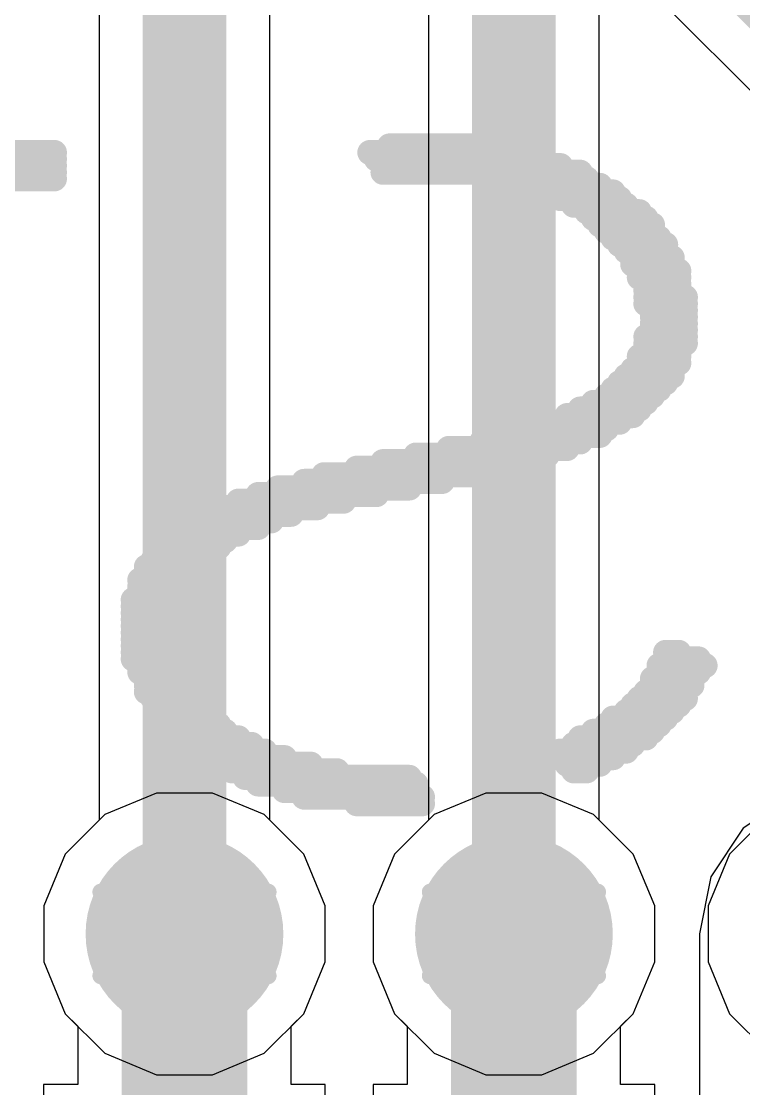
# Model space of a CAD drawing. Header units: inches. Extents: x -4 to 389, y 0 to 108.
# Drawn here: x 37.825 to 40.016, y 2.681 to 5.916 of the extents above; entities that cross this region are included whole.
import ezdxf

# ---------------------------------------------------------------- set-up
doc = ezdxf.new("R2010")
doc.units = ezdxf.units.IN
for name, color, linetype in [('Bottom Layer', 5, 'Continuous'), ('Bottom Overlay', 54, 'Continuous'), ('Drill Drawing', 1, 'Continuous'), ('Signal_1', 16, 'Continuous'), ('Signal_2', 76, 'Continuous'), ('Top Layer', 1, 'Continuous'), ('Via Holes', 16, 'Continuous')]:
    doc.layers.add(name, color=color, linetype=linetype)

msp = doc.modelspace()

# ---------------------------------------------------------------- hatches: boundary and pattern name
at = {"layer": 'Bottom Layer'}
h = msp.add_hatch(color=5, dxfattribs=at)
edge = h.paths.add_edge_path()
edge.add_arc((38.31972524, 3.1496), 0.2999994, 0, 360)
h = msp.add_hatch(color=5, dxfattribs=at)
edge = h.paths.add_edge_path()
edge.add_arc((39.31921524, 3.1496), 0.2999994, 0, 360)
at = {"layer": 'Signal_1'}
h = msp.add_hatch(color=16, dxfattribs=at)
edge = h.paths.add_edge_path()
edge.add_arc((38.31972524, 3.1496), 0.2999994, 0, 360)
h = msp.add_hatch(color=16, dxfattribs=at)
edge = h.paths.add_edge_path()
edge.add_arc((39.31921524, 3.1496), 0.2999994, 0, 360)
at = {"layer": 'Signal_2'}
h = msp.add_hatch(color=76, dxfattribs=at)
edge = h.paths.add_edge_path()
edge.add_arc((38.31972524, 3.1496), 0.2999994, 0, 360)
h = msp.add_hatch(color=76, dxfattribs=at)
edge = h.paths.add_edge_path()
edge.add_arc((39.31921524, 3.1496), 0.2999994, 0, 360)
at = {"layer": 'Top Layer'}
h = msp.add_hatch(color=1, dxfattribs=at)
edge = h.paths.add_edge_path()
edge.add_arc((38.31972524, 3.1496), 0.2999994, 0, 360)
h = msp.add_hatch(color=1, dxfattribs=at)
edge = h.paths.add_edge_path()
edge.add_arc((39.31921524, 3.1496), 0.2999994, 0, 360)
at = {"layer": 'Via Holes'}
h = msp.add_hatch(color=7, dxfattribs=at)
edge = h.paths.add_edge_path()
edge.add_arc((38.31972524, 3.1496), 0.1499997, 0, 360)
h = msp.add_hatch(color=7, dxfattribs=at)
edge = h.paths.add_edge_path()
edge.add_arc((39.31921524, 3.1496), 0.1499997, 0, 360)

# ---------------------------------------------------------------- linework, layer by layer
at = {"layer": 'Bottom Layer'}
for p, q in [((38.23479018, 3.5765994), (38.0778512, 3.51159064)), ((38.4046603, 3.5765994), (38.23479018, 3.5765994)), ((38.56159928, 3.51159064), (38.4046603, 3.5765994)), ((39.23428018, 3.5765994), (39.0773412, 3.51159064)), ((39.4041503, 3.5765994), (39.23428018, 3.5765994)), ((39.56108928, 3.51159064), (39.4041503, 3.5765994)), ((38.0778512, 3.51159064), (37.9577346, 3.391474039999999)), ((38.68171588, 3.391474039999999), (38.56159928, 3.51159064)), ((39.0773412, 3.51159064), (38.9572246, 3.391474039999999)), ((39.68120588, 3.391474039999999), (39.56108928, 3.51159064)), ((40.0933412, 3.51159064), (39.9732246, 3.391474039999999)), ((37.9577346, 3.391474039999999), (37.89272584, 3.23453506)), ((38.74672464, 3.23453506), (38.68171588, 3.391474039999999)), ((38.9572246, 3.391474039999999), (38.89221584, 3.23453506)), ((39.74621464, 3.23453506), (39.68120588, 3.391474039999999)), ((39.9732246, 3.391474039999999), (39.90821584, 3.23453506)), ((37.89272584, 3.23453506), (37.89272584, 3.06466494)), ((38.74672464, 3.06466494), (38.74672464, 3.23453506)), ((38.89221584, 3.23453506), (38.89221584, 3.06466494)), ((39.74621464, 3.06466494), (39.74621464, 3.23453506)), ((39.90821584, 3.23453506), (39.90821584, 3.06466494)), ((37.89272584, 3.06466494), (37.9577346, 2.90772596)), ((38.68171588, 2.90772596), (38.74672464, 3.06466494)), ((38.89221584, 3.06466494), (38.9572246, 2.90772596)), ((39.68120588, 2.90772596), (39.74621464, 3.06466494)), ((39.90821584, 3.06466494), (39.9732246, 2.90772596)), ((37.9577346, 2.90772596), (38.0778512, 2.78760936)), ((38.56159928, 2.78760936), (38.68171588, 2.90772596)), ((38.9572246, 2.90772596), (39.0773412, 2.78760936)), ((39.56108928, 2.78760936), (39.68120588, 2.90772596)), ((39.9732246, 2.90772596), (40.0933412, 2.78760936)), ((38.0778512, 2.78760936), (38.23479018, 2.7226006)), ((38.4046603, 2.7226006), (38.56159928, 2.78760936)), ((39.0773412, 2.78760936), (39.23428018, 2.7226006)), ((39.4041503, 2.7226006), (39.56108928, 2.78760936)), ((38.23479018, 2.7226006), (38.4046603, 2.7226006)), ((39.23428018, 2.7226006), (39.4041503, 2.7226006))]:
    msp.add_line(p, q, dxfattribs=at)
at = {"layer": 'Bottom Overlay', "const_width": 0.0762}
for points in [[(38.9419973, 5.53838872), (39.20121954, 5.53838872)], [(36.23013581999999, 5.51844972), (37.92504734, 5.51844972)], [(36.23013581999999, 5.49850818), (37.92504734, 5.49850818)], [(38.88217521999999, 5.51844972), (39.32085862, 5.51844972)], [(38.90211676, 5.49850818), (39.4006197, 5.49850818)], [(36.23013581999999, 5.47856664), (37.92504734, 5.47856664)], [(38.9220583, 5.47856664), (39.46043924, 5.47856664)], [(36.23013581999999, 5.45862764), (37.92504734, 5.45862764)], [(36.23013581999999, 5.43868864), (37.92504734, 5.43868864)], [(38.9220583, 5.45862764), (39.52026132, 5.45862764)], [(39.26103908, 5.43868864), (39.54020286, 5.43868864)], [(39.34080016, 5.4187471), (39.58008086, 5.4187471)], [(39.4006197, 5.3988081), (39.6199614, 5.3988081)], [(39.46043924, 5.37886656), (39.63990294, 5.37886656)], [(39.50032232, 5.35892756), (39.65984448, 5.35892756)], [(39.54020286, 5.33898602), (39.69972248, 5.33898602)], [(39.56014186, 5.319047019999999), (39.71966402, 5.319047019999999)], [(39.58008086, 5.29910548), (39.73960302, 5.29910548)], [(39.6000224, 5.27916648), (39.73960302, 5.27916648)], [(39.6199614, 5.25922748), (39.75954202, 5.25922748)], [(39.63990294, 5.23928594), (39.77948356, 5.23928594)], [(39.65984448, 5.219346939999999), (39.77948356, 5.219346939999999)], [(39.67978348, 5.1994054), (39.7994251, 5.1994054)], [(39.67978348, 5.17946386), (39.7994251, 5.17946386)], [(39.69972248, 5.159524859999999), (39.8193641, 5.159524859999999)], [(39.69972248, 5.13958586), (39.8193641, 5.13958586)], [(39.71966402, 5.11964432), (39.8193641, 5.11964432)], [(39.71966402, 5.09970532), (39.8193641, 5.09970532)], [(39.71966402, 5.07976632), (39.83930564, 5.07976632)], [(39.71966402, 5.05982224), (39.83930564, 5.05982224)], [(39.73960302, 5.03988324), (39.83930564, 5.03988324)], [(39.73960302, 5.019944239999999), (39.83930564, 5.019944239999999)], [(39.73960302, 5.0000027), (39.83930564, 5.0000027)], [(39.73960302, 4.9800637), (39.83930564, 4.9800637)], [(39.71966402, 4.9601247), (39.83930564, 4.9601247)], [(39.71966402, 4.94018316), (39.83930564, 4.94018316)], [(39.71966402, 4.92024416), (39.8193641, 4.92024416)], [(39.69972248, 4.90030262), (39.8193641, 4.90030262)], [(39.69972248, 4.88036362), (39.8193641, 4.88036362)], [(39.67978348, 4.86042208), (39.7994251, 4.86042208)], [(39.63990294, 4.82054154), (39.77948356, 4.82054154)], [(39.65984448, 4.840483079999999), (39.7994251, 4.840483079999999)], [(39.6199614, 4.80060254), (39.75954202, 4.80060254)], [(39.56014186, 4.760722), (39.71966402, 4.760722)], [(39.6000224, 4.78066354), (39.73960302, 4.78066354)], [(39.48038078, 4.72084146), (39.67978348, 4.72084146)], [(39.52026132, 4.74078046), (39.69972248, 4.74078046)], [(39.42056124, 4.700902459999999), (39.63990294, 4.700902459999999)], [(39.30091961999999, 4.66102192), (39.58008086, 4.66102192)], [(39.3607417, 4.68096092), (39.6000224, 4.68096092)], [(39.22115854, 4.64108038), (39.52026132, 4.64108038)], [(39.02175584, 4.60119984), (39.42056124, 4.60119984)], [(39.12145846, 4.62114138), (39.48038078, 4.62114138)], [(38.84229468, 4.5613193), (39.28097808, 4.5613193)], [(38.9220583, 4.58126084), (39.3607417, 4.58126084)], [(38.74259714, 4.541380299999999), (39.20121954, 4.541380299999999)], [(38.60301398, 4.50149976), (39.00181684, 4.50149976)], [(38.68277506, 4.521441299999999), (39.10151946, 4.521441299999999)], [(38.48337236, 4.46161922), (38.80241668, 4.46161922)], [(38.54319444, 4.48156076), (38.90211676, 4.48156076)], [(38.44349436, 4.44167768), (38.72265306, 4.44167768)], [(38.36373328, 4.401799679999999), (38.58307244, 4.401799679999999)], [(38.40361128, 4.42173868), (38.64289452, 4.42173868)], [(38.34379174, 4.381858139999999), (38.54319444, 4.381858139999999)], [(38.28396966, 4.34198014), (38.44349436, 4.34198014)], [(38.30391119999999, 4.361919139999999), (38.48337236, 4.361919139999999)], [(38.24409166, 4.302097059999999), (38.38367228, 4.302097059999999)], [(38.26403066, 4.3220386), (38.42355282, 4.3220386)], [(38.22415012, 4.28215806), (38.36373328, 4.28215806)], [(38.20421112, 4.26221652), (38.34379174, 4.26221652)], [(38.20421112, 4.24227752), (38.32385274, 4.24227752)], [(38.18427212, 4.222338519999999), (38.32385274, 4.222338519999999)], [(38.18427212, 4.20239698), (38.30391119999999, 4.20239698)], [(38.18427212, 4.18245798), (38.30391119999999, 4.18245798)], [(38.16433058, 4.16251644), (38.28396966, 4.16251644)], [(38.16433058, 4.14257744), (38.28396966, 4.14257744)], [(38.16433058, 4.1226359), (38.28396966, 4.1226359)], [(38.16433058, 4.1026969), (38.26403066, 4.1026969)], [(38.16433058, 4.08275536), (38.26403066, 4.08275536)], [(38.16433058, 4.062816359999999), (38.26403066, 4.062816359999999)], [(38.16433058, 4.042877359999999), (38.26403066, 4.042877359999999)], [(38.16433058, 4.02293582), (38.28396966, 4.02293582)], [(38.16433058, 4.002994279999999), (38.28396966, 4.002994279999999)], [(38.16433058, 3.98305528), (38.28396966, 3.98305528)], [(39.77948356, 4.002994279999999), (39.8193641, 4.002994279999999)], [(39.77948356, 3.98305528), (39.87918363999999, 3.98305528)], [(38.18427212, 3.96311628), (38.30391119999999, 3.96311628)], [(38.18427212, 3.943174739999999), (38.30391119999999, 3.943174739999999)], [(39.75954202, 3.96311628), (39.89912518, 3.96311628)], [(39.75954202, 3.943174739999999), (39.87918363999999, 3.943174739999999)], [(38.20421112, 3.92323574), (38.30391119999999, 3.92323574)], [(39.73960302, 3.92323574), (39.85924463999999, 3.92323574)], [(38.20421112, 3.9032942), (38.32385274, 3.9032942)], [(38.20421112, 3.8833552), (38.32385274, 3.8833552)], [(39.71966402, 3.8833552), (39.83930564, 3.8833552)], [(39.73960302, 3.9032942), (39.85924463999999, 3.9032942)], [(38.22415012, 3.86341366), (38.34379174, 3.86341366)], [(39.69972248, 3.86341366), (39.83930564, 3.86341366)], [(38.24409166, 3.84347466), (38.36373328, 3.84347466)], [(38.24409166, 3.82353312), (38.38367228, 3.82353312)], [(39.65984448, 3.82353312), (39.7994251, 3.82353312)], [(39.67978348, 3.84347466), (39.8193641, 3.84347466)], [(38.26403066, 3.80359412), (38.40361128, 3.80359412)], [(38.28396966, 3.78365512), (38.42355282, 3.78365512)], [(39.6000224, 3.78365512), (39.75954202, 3.78365512)], [(39.6199614, 3.80359412), (39.77948356, 3.80359412)], [(38.30391119999999, 3.76371358), (38.44349436, 3.76371358)], [(39.56014186, 3.76371358), (39.73960302, 3.76371358)], [(38.32385274, 3.743774579999999), (38.48337236, 3.743774579999999)], [(38.34379174, 3.72383558), (38.5232529, 3.72383558)], [(39.50032232, 3.72383558), (39.67978348, 3.72383558)], [(39.52026132, 3.743774579999999), (39.71966402, 3.743774579999999)], [(38.36373328, 3.7038915), (38.56313344, 3.7038915)], [(38.38367228, 3.6839525), (38.62295552, 3.6839525)], [(39.46043924, 3.7038915), (39.65984448, 3.7038915)], [(39.48038078, 3.6839525), (39.6199614, 3.6839525)], [(38.42355282, 3.6640135), (38.70271406, 3.6640135)], [(39.48038078, 3.6640135), (39.58008086, 3.6640135)], [(38.46343336, 3.64407196), (38.78247514, 3.64407196)], [(38.50331389999999, 3.624132959999999), (39.00181684, 3.624132959999999)], [(39.50032232, 3.64407196), (39.54020286, 3.64407196)], [(38.54319444, 3.60419396), (39.02175584, 3.60419396)], [(38.62295552, 3.58425242), (39.02175584, 3.58425242)], [(38.68277506, 3.56431088), (39.04169738, 3.56431088)], [(38.84229468, 3.54437188), (39.04169738, 3.54437188)]]:
    msp.add_lwpolyline(points, dxfattribs=at)
at = {"layer": 'Bottom Overlay', "const_width": 0.0381}
for points in [[(38.9229473, 5.53838872, 1), (38.9610473, 5.53838872, 1)], [(39.18216954, 5.53838872, 1), (39.22026954, 5.53838872, 1)], [(37.90599734, 5.51844972, 1), (37.94409734, 5.51844972, 1)], [(37.90599734, 5.49850818, 1), (37.94409734, 5.49850818, 1)], [(38.86312521999999, 5.51844972, 1), (38.90122521999999, 5.51844972, 1)], [(38.88306676, 5.49850818, 1), (38.92116676, 5.49850818, 1)], [(39.30180862, 5.51844972, 1), (39.33990862, 5.51844972, 1)], [(39.3815697, 5.49850818, 1), (39.4196697, 5.49850818, 1)], [(37.90599734, 5.47856664, 1), (37.94409734, 5.47856664, 1)], [(38.9030083, 5.47856664, 1), (38.9411083, 5.47856664, 1)], [(39.44138924, 5.47856664, 1), (39.47948924, 5.47856664, 1)], [(37.90599734, 5.45862764, 1), (37.94409734, 5.45862764, 1)], [(37.90599734, 5.43868864, 1), (37.94409734, 5.43868864, 1)], [(38.9030083, 5.45862764, 1), (38.9411083, 5.45862764, 1)], [(39.24198908, 5.43868864, 1), (39.28008908, 5.43868864, 1)], [(39.50121132, 5.45862764, 1), (39.53931132, 5.45862764, 1)], [(39.52115286, 5.43868864, 1), (39.55925286, 5.43868864, 1)], [(39.32175016, 5.4187471, 1), (39.35985016, 5.4187471, 1)], [(39.3815697, 5.3988081, 1), (39.4196697, 5.3988081, 1)], [(39.56103086, 5.4187471, 1), (39.59913086, 5.4187471, 1)], [(39.6009114, 5.3988081, 1), (39.6390114, 5.3988081, 1)], [(39.44138924, 5.37886656, 1), (39.47948924, 5.37886656, 1)], [(39.62085294, 5.37886656, 1), (39.65895294, 5.37886656, 1)], [(39.48127232, 5.35892756, 1), (39.51937232, 5.35892756, 1)], [(39.52115286, 5.33898602, 1), (39.55925286, 5.33898602, 1)], [(39.64079448, 5.35892756, 1), (39.67889448, 5.35892756, 1)], [(39.68067248, 5.33898602, 1), (39.71877248, 5.33898602, 1)], [(39.54109186, 5.319047019999999, 1), (39.57919185999999, 5.319047019999999, 1)], [(39.70061402, 5.319047019999999, 1), (39.73871402, 5.319047019999999, 1)], [(39.56103086, 5.29910548, 1), (39.59913086, 5.29910548, 1)], [(39.5809724, 5.27916648, 1), (39.6190724, 5.27916648, 1)], [(39.72055302, 5.29910548, 1), (39.75865302, 5.29910548, 1)], [(39.72055302, 5.27916648, 1), (39.75865302, 5.27916648, 1)], [(39.6009114, 5.25922748, 1), (39.6390114, 5.25922748, 1)], [(39.62085294, 5.23928594, 1), (39.65895294, 5.23928594, 1)], [(39.74049202, 5.25922748, 1), (39.77859202, 5.25922748, 1)], [(39.76043356, 5.23928594, 1), (39.79853356, 5.23928594, 1)], [(39.64079448, 5.219346939999999, 1), (39.67889448, 5.219346939999999, 1)], [(39.76043356, 5.219346939999999, 1), (39.79853356, 5.219346939999999, 1)], [(39.66073348, 5.1994054, 1), (39.69883348, 5.1994054, 1)], [(39.66073348, 5.17946386, 1), (39.69883348, 5.17946386, 1)], [(39.78037509999999, 5.1994054, 1), (39.8184751, 5.1994054, 1)], [(39.78037509999999, 5.17946386, 1), (39.8184751, 5.17946386, 1)], [(39.68067248, 5.159524859999999, 1), (39.71877248, 5.159524859999999, 1)], [(39.68067248, 5.13958586, 1), (39.71877248, 5.13958586, 1)], [(39.80031409999999, 5.159524859999999, 1), (39.8384141, 5.159524859999999, 1)], [(39.80031409999999, 5.13958586, 1), (39.8384141, 5.13958586, 1)], [(39.70061402, 5.11964432, 1), (39.73871402, 5.11964432, 1)], [(39.80031409999999, 5.11964432, 1), (39.8384141, 5.11964432, 1)], [(39.70061402, 5.09970532, 1), (39.73871402, 5.09970532, 1)], [(39.70061402, 5.07976632, 1), (39.73871402, 5.07976632, 1)], [(39.80031409999999, 5.09970532, 1), (39.8384141, 5.09970532, 1)], [(39.82025564, 5.07976632, 1), (39.85835563999999, 5.07976632, 1)], [(39.70061402, 5.05982224, 1), (39.73871402, 5.05982224, 1)], [(39.82025564, 5.05982224, 1), (39.85835563999999, 5.05982224, 1)], [(39.72055302, 5.03988324, 1), (39.75865302, 5.03988324, 1)], [(39.72055302, 5.019944239999999, 1), (39.75865302, 5.019944239999999, 1)], [(39.82025564, 5.03988324, 1), (39.85835563999999, 5.03988324, 1)], [(39.82025564, 5.019944239999999, 1), (39.85835563999999, 5.019944239999999, 1)], [(39.72055302, 5.0000027, 1), (39.75865302, 5.0000027, 1)], [(39.72055302, 4.9800637, 1), (39.75865302, 4.9800637, 1)], [(39.82025564, 5.0000027, 1), (39.85835563999999, 5.0000027, 1)], [(39.82025564, 4.9800637, 1), (39.85835563999999, 4.9800637, 1)], [(39.70061402, 4.9601247, 1), (39.73871402, 4.9601247, 1)], [(39.82025564, 4.9601247, 1), (39.85835563999999, 4.9601247, 1)], [(39.70061402, 4.94018316, 1), (39.73871402, 4.94018316, 1)], [(39.70061402, 4.92024416, 1), (39.73871402, 4.92024416, 1)], [(39.80031409999999, 4.92024416, 1), (39.8384141, 4.92024416, 1)], [(39.82025564, 4.94018316, 1), (39.85835563999999, 4.94018316, 1)], [(39.68067248, 4.90030262, 1), (39.71877248, 4.90030262, 1)], [(39.68067248, 4.88036362, 1), (39.71877248, 4.88036362, 1)], [(39.80031409999999, 4.90030262, 1), (39.8384141, 4.90030262, 1)], [(39.80031409999999, 4.88036362, 1), (39.8384141, 4.88036362, 1)], [(39.66073348, 4.86042208, 1), (39.69883348, 4.86042208, 1)], [(39.78037509999999, 4.86042208, 1), (39.8184751, 4.86042208, 1)], [(39.62085294, 4.82054154, 1), (39.65895294, 4.82054154, 1)], [(39.64079448, 4.840483079999999, 1), (39.67889448, 4.840483079999999, 1)], [(39.76043356, 4.82054154, 1), (39.79853356, 4.82054154, 1)], [(39.78037509999999, 4.840483079999999, 1), (39.8184751, 4.840483079999999, 1)], [(39.6009114, 4.80060254, 1), (39.6390114, 4.80060254, 1)], [(39.74049202, 4.80060254, 1), (39.77859202, 4.80060254, 1)], [(39.54109186, 4.760722, 1), (39.57919185999999, 4.760722, 1)], [(39.5809724, 4.78066354, 1), (39.6190724, 4.78066354, 1)], [(39.70061402, 4.760722, 1), (39.73871402, 4.760722, 1)], [(39.72055302, 4.78066354, 1), (39.75865302, 4.78066354, 1)], [(39.46133078, 4.72084146, 1), (39.49943078, 4.72084146, 1)], [(39.50121132, 4.74078046, 1), (39.53931132, 4.74078046, 1)], [(39.66073348, 4.72084146, 1), (39.69883348, 4.72084146, 1)], [(39.68067248, 4.74078046, 1), (39.71877248, 4.74078046, 1)], [(39.40151124, 4.700902459999999, 1), (39.43961124, 4.700902459999999, 1)], [(39.62085294, 4.700902459999999, 1), (39.65895294, 4.700902459999999, 1)], [(39.28186961999999, 4.66102192, 1), (39.31996961999999, 4.66102192, 1)], [(39.3416917, 4.68096092, 1), (39.3797917, 4.68096092, 1)], [(39.56103086, 4.66102192, 1), (39.59913086, 4.66102192, 1)], [(39.5809724, 4.68096092, 1), (39.6190724, 4.68096092, 1)], [(39.20210854, 4.64108038, 1), (39.24020854, 4.64108038, 1)], [(39.50121132, 4.64108038, 1), (39.53931132, 4.64108038, 1)], [(39.00270584, 4.60119984, 1), (39.04080584, 4.60119984, 1)], [(39.10240846, 4.62114138, 1), (39.14050846, 4.62114138, 1)], [(39.40151124, 4.60119984, 1), (39.43961124, 4.60119984, 1)], [(39.46133078, 4.62114138, 1), (39.49943078, 4.62114138, 1)], [(38.82324467999999, 4.5613193, 1), (38.86134468, 4.5613193, 1)], [(38.9030083, 4.58126084, 1), (38.9411083, 4.58126084, 1)], [(39.26192808, 4.5613193, 1), (39.30002808, 4.5613193, 1)], [(39.3416917, 4.58126084, 1), (39.3797917, 4.58126084, 1)], [(38.72354714, 4.541380299999999, 1), (38.76164714, 4.541380299999999, 1)], [(39.18216954, 4.541380299999999, 1), (39.22026954, 4.541380299999999, 1)], [(38.58396398, 4.50149976, 1), (38.62206398, 4.50149976, 1)], [(38.66372506, 4.521441299999999, 1), (38.70182506, 4.521441299999999, 1)], [(38.98276684, 4.50149976, 1), (39.02086684, 4.50149976, 1)], [(39.08246946, 4.521441299999999, 1), (39.12056946, 4.521441299999999, 1)], [(38.46432236, 4.46161922, 1), (38.50242236, 4.46161922, 1)], [(38.52414444, 4.48156076, 1), (38.56224444, 4.48156076, 1)], [(38.78336667999999, 4.46161922, 1), (38.82146668, 4.46161922, 1)], [(38.88306676, 4.48156076, 1), (38.92116676, 4.48156076, 1)], [(38.42444436, 4.44167768, 1), (38.46254436, 4.44167768, 1)], [(38.70360306, 4.44167768, 1), (38.74170305999999, 4.44167768, 1)], [(38.34468328, 4.401799679999999, 1), (38.38278328, 4.401799679999999, 1)], [(38.38456128, 4.42173868, 1), (38.42266128, 4.42173868, 1)], [(38.56402244, 4.401799679999999, 1), (38.60212244, 4.401799679999999, 1)], [(38.62384452, 4.42173868, 1), (38.66194452, 4.42173868, 1)], [(38.32474174, 4.381858139999999, 1), (38.36284174, 4.381858139999999, 1)], [(38.52414444, 4.381858139999999, 1), (38.56224444, 4.381858139999999, 1)], [(38.26491966, 4.34198014, 1), (38.30301966, 4.34198014, 1)], [(38.28486119999999, 4.361919139999999, 1), (38.32296119999999, 4.361919139999999, 1)], [(38.42444436, 4.34198014, 1), (38.46254436, 4.34198014, 1)], [(38.46432236, 4.361919139999999, 1), (38.50242236, 4.361919139999999, 1)], [(38.22504166, 4.302097059999999, 1), (38.26314166, 4.302097059999999, 1)], [(38.24498066, 4.3220386, 1), (38.28308066, 4.3220386, 1)], [(38.36462228, 4.302097059999999, 1), (38.40272228, 4.302097059999999, 1)], [(38.40450282, 4.3220386, 1), (38.44260282, 4.3220386, 1)], [(38.20510012, 4.28215806, 1), (38.24320012, 4.28215806, 1)], [(38.34468328, 4.28215806, 1), (38.38278328, 4.28215806, 1)], [(38.18516112, 4.26221652, 1), (38.22326112, 4.26221652, 1)], [(38.18516112, 4.24227752, 1), (38.22326112, 4.24227752, 1)], [(38.30480274, 4.24227752, 1), (38.34290274, 4.24227752, 1)], [(38.32474174, 4.26221652, 1), (38.36284174, 4.26221652, 1)], [(38.16522212, 4.222338519999999, 1), (38.20332212, 4.222338519999999, 1)], [(38.16522212, 4.20239698, 1), (38.20332212, 4.20239698, 1)], [(38.28486119999999, 4.20239698, 1), (38.32296119999999, 4.20239698, 1)], [(38.30480274, 4.222338519999999, 1), (38.34290274, 4.222338519999999, 1)], [(38.16522212, 4.18245798, 1), (38.20332212, 4.18245798, 1)], [(38.28486119999999, 4.18245798, 1), (38.32296119999999, 4.18245798, 1)], [(38.14528058, 4.16251644, 1), (38.18338058, 4.16251644, 1)], [(38.14528058, 4.14257744, 1), (38.18338058, 4.14257744, 1)], [(38.26491966, 4.16251644, 1), (38.30301966, 4.16251644, 1)], [(38.26491966, 4.14257744, 1), (38.30301966, 4.14257744, 1)], [(38.14528058, 4.1226359, 1), (38.18338058, 4.1226359, 1)], [(38.26491966, 4.1226359, 1), (38.30301966, 4.1226359, 1)], [(38.14528058, 4.1026969, 1), (38.18338058, 4.1026969, 1)], [(38.14528058, 4.08275536, 1), (38.18338058, 4.08275536, 1)], [(38.24498066, 4.1026969, 1), (38.28308066, 4.1026969, 1)], [(38.24498066, 4.08275536, 1), (38.28308066, 4.08275536, 1)], [(38.14528058, 4.062816359999999, 1), (38.18338058, 4.062816359999999, 1)], [(38.14528058, 4.042877359999999, 1), (38.18338058, 4.042877359999999, 1)], [(38.24498066, 4.062816359999999, 1), (38.28308066, 4.062816359999999, 1)], [(38.24498066, 4.042877359999999, 1), (38.28308066, 4.042877359999999, 1)], [(38.14528058, 4.02293582, 1), (38.18338058, 4.02293582, 1)], [(38.26491966, 4.02293582, 1), (38.30301966, 4.02293582, 1)], [(38.14528058, 4.002994279999999, 1), (38.18338058, 4.002994279999999, 1)], [(38.14528058, 3.98305528, 1), (38.18338058, 3.98305528, 1)], [(38.26491966, 4.002994279999999, 1), (38.30301966, 4.002994279999999, 1)], [(38.26491966, 3.98305528, 1), (38.30301966, 3.98305528, 1)], [(39.76043356, 4.002994279999999, 1), (39.79853356, 4.002994279999999, 1)], [(39.76043356, 3.98305528, 1), (39.79853356, 3.98305528, 1)], [(39.80031409999999, 4.002994279999999, 1), (39.8384141, 4.002994279999999, 1)], [(39.86013363999999, 3.98305528, 1), (39.89823364, 3.98305528, 1)], [(38.16522212, 3.96311628, 1), (38.20332212, 3.96311628, 1)], [(38.16522212, 3.943174739999999, 1), (38.20332212, 3.943174739999999, 1)], [(38.28486119999999, 3.96311628, 1), (38.32296119999999, 3.96311628, 1)], [(38.28486119999999, 3.943174739999999, 1), (38.32296119999999, 3.943174739999999, 1)], [(39.74049202, 3.96311628, 1), (39.77859202, 3.96311628, 1)], [(39.74049202, 3.943174739999999, 1), (39.77859202, 3.943174739999999, 1)], [(39.86013363999999, 3.943174739999999, 1), (39.89823364, 3.943174739999999, 1)], [(39.88007518, 3.96311628, 1), (39.91817518, 3.96311628, 1)], [(38.18516112, 3.92323574, 1), (38.22326112, 3.92323574, 1)], [(38.28486119999999, 3.92323574, 1), (38.32296119999999, 3.92323574, 1)], [(39.72055302, 3.92323574, 1), (39.75865302, 3.92323574, 1)], [(39.84019463999999, 3.92323574, 1), (39.87829464, 3.92323574, 1)], [(38.18516112, 3.9032942, 1), (38.22326112, 3.9032942, 1)], [(38.18516112, 3.8833552, 1), (38.22326112, 3.8833552, 1)], [(38.30480274, 3.9032942, 1), (38.34290274, 3.9032942, 1)], [(38.30480274, 3.8833552, 1), (38.34290274, 3.8833552, 1)], [(39.70061402, 3.8833552, 1), (39.73871402, 3.8833552, 1)], [(39.72055302, 3.9032942, 1), (39.75865302, 3.9032942, 1)], [(39.82025564, 3.8833552, 1), (39.85835563999999, 3.8833552, 1)], [(39.84019463999999, 3.9032942, 1), (39.87829464, 3.9032942, 1)], [(38.20510012, 3.86341366, 1), (38.24320012, 3.86341366, 1)], [(38.32474174, 3.86341366, 1), (38.36284174, 3.86341366, 1)], [(39.68067248, 3.86341366, 1), (39.71877248, 3.86341366, 1)], [(39.82025564, 3.86341366, 1), (39.85835563999999, 3.86341366, 1)], [(38.22504166, 3.84347466, 1), (38.26314166, 3.84347466, 1)], [(38.22504166, 3.82353312, 1), (38.26314166, 3.82353312, 1)], [(38.34468328, 3.84347466, 1), (38.38278328, 3.84347466, 1)], [(38.36462228, 3.82353312, 1), (38.40272228, 3.82353312, 1)], [(39.64079448, 3.82353312, 1), (39.67889448, 3.82353312, 1)], [(39.66073348, 3.84347466, 1), (39.69883348, 3.84347466, 1)], [(39.78037509999999, 3.82353312, 1), (39.8184751, 3.82353312, 1)], [(39.80031409999999, 3.84347466, 1), (39.8384141, 3.84347466, 1)], [(38.24498066, 3.80359412, 1), (38.28308066, 3.80359412, 1)], [(38.26491966, 3.78365512, 1), (38.30301966, 3.78365512, 1)], [(38.38456128, 3.80359412, 1), (38.42266128, 3.80359412, 1)], [(38.40450282, 3.78365512, 1), (38.44260282, 3.78365512, 1)], [(39.5809724, 3.78365512, 1), (39.6190724, 3.78365512, 1)], [(39.6009114, 3.80359412, 1), (39.6390114, 3.80359412, 1)], [(39.74049202, 3.78365512, 1), (39.77859202, 3.78365512, 1)], [(39.76043356, 3.80359412, 1), (39.79853356, 3.80359412, 1)], [(38.28486119999999, 3.76371358, 1), (38.32296119999999, 3.76371358, 1)], [(38.42444436, 3.76371358, 1), (38.46254436, 3.76371358, 1)], [(39.54109186, 3.76371358, 1), (39.57919185999999, 3.76371358, 1)], [(39.72055302, 3.76371358, 1), (39.75865302, 3.76371358, 1)], [(38.30480274, 3.743774579999999, 1), (38.34290274, 3.743774579999999, 1)], [(38.32474174, 3.72383558, 1), (38.36284174, 3.72383558, 1)], [(38.46432236, 3.743774579999999, 1), (38.50242236, 3.743774579999999, 1)], [(38.5042029, 3.72383558, 1), (38.5423029, 3.72383558, 1)], [(39.48127232, 3.72383558, 1), (39.51937232, 3.72383558, 1)], [(39.50121132, 3.743774579999999, 1), (39.53931132, 3.743774579999999, 1)], [(39.66073348, 3.72383558, 1), (39.69883348, 3.72383558, 1)], [(39.70061402, 3.743774579999999, 1), (39.73871402, 3.743774579999999, 1)], [(38.34468328, 3.7038915, 1), (38.38278328, 3.7038915, 1)], [(38.36462228, 3.6839525, 1), (38.40272228, 3.6839525, 1)], [(38.54408344, 3.7038915, 1), (38.58218344, 3.7038915, 1)], [(38.60390552, 3.6839525, 1), (38.64200552, 3.6839525, 1)], [(39.44138924, 3.7038915, 1), (39.47948924, 3.7038915, 1)], [(39.46133078, 3.6839525, 1), (39.49943078, 3.6839525, 1)], [(39.6009114, 3.6839525, 1), (39.6390114, 3.6839525, 1)], [(39.64079448, 3.7038915, 1), (39.67889448, 3.7038915, 1)], [(38.40450282, 3.6640135, 1), (38.44260282, 3.6640135, 1)], [(38.68366406, 3.6640135, 1), (38.72176406, 3.6640135, 1)], [(39.46133078, 3.6640135, 1), (39.49943078, 3.6640135, 1)], [(39.56103086, 3.6640135, 1), (39.59913086, 3.6640135, 1)], [(38.44438336, 3.64407196, 1), (38.48248336, 3.64407196, 1)], [(38.4842639, 3.624132959999999, 1), (38.52236389999999, 3.624132959999999, 1)], [(38.76342514, 3.64407196, 1), (38.80152514, 3.64407196, 1)], [(38.98276684, 3.624132959999999, 1), (39.02086684, 3.624132959999999, 1)], [(39.48127232, 3.64407196, 1), (39.51937232, 3.64407196, 1)], [(39.52115286, 3.64407196, 1), (39.55925286, 3.64407196, 1)], [(38.52414444, 3.60419396, 1), (38.56224444, 3.60419396, 1)], [(39.00270584, 3.60419396, 1), (39.04080584, 3.60419396, 1)], [(38.60390552, 3.58425242, 1), (38.64200552, 3.58425242, 1)], [(38.66372506, 3.56431088, 1), (38.70182506, 3.56431088, 1)], [(39.00270584, 3.58425242, 1), (39.04080584, 3.58425242, 1)], [(39.02264738, 3.56431088, 1), (39.06074738, 3.56431088, 1)], [(38.82324467999999, 3.54437188, 1), (38.86134468, 3.54437188, 1)], [(39.02264738, 3.54437188, 1), (39.06074738, 3.54437188, 1)]]:
    msp.add_lwpolyline(points, format="xyb", close=True, dxfattribs=at)
at = {"layer": 'Drill Drawing', "const_width": 0.0508}
for points in [[(38.19272524, 3.2766), (38.31972524, 3.4036)], [(38.31972524, 3.4036), (38.44672524, 3.2766)], [(39.19221524, 3.2766), (39.31921524, 3.4036)], [(39.31921524, 3.4036), (39.44621524, 3.2766)], [(38.06572524, 3.2766), (38.19272524, 3.1496)], [(38.06572524, 3.2766), (38.19272524, 3.2766)], [(38.44672524, 3.2766), (38.57372523999999, 3.2766)], [(38.44672524, 3.1496), (38.57372523999999, 3.2766)], [(39.06521523999999, 3.2766), (39.19221524, 3.1496)], [(39.06521523999999, 3.2766), (39.19221524, 3.2766)], [(39.44621524, 3.2766), (39.57321524, 3.2766)], [(39.44621524, 3.1496), (39.57321524, 3.2766)], [(38.06572524, 3.0226), (38.19272524, 3.1496)], [(38.44672524, 3.1496), (38.57372523999999, 3.0226)], [(39.06521523999999, 3.0226), (39.19221524, 3.1496)], [(39.44621524, 3.1496), (39.57321524, 3.0226)], [(38.06572524, 3.0226), (38.19272524, 3.0226)], [(38.19272524, 3.0226), (38.31972524, 2.8956)], [(38.31972524, 2.8956), (38.44672524, 3.0226)], [(38.44672524, 3.0226), (38.57372523999999, 3.0226)], [(39.06521523999999, 3.0226), (39.19221524, 3.0226)], [(39.19221524, 3.0226), (39.31921524, 2.8956)], [(39.31921524, 2.8956), (39.44621524, 3.0226)], [(39.44621524, 3.0226), (39.57321524, 3.0226)]]:
    msp.add_lwpolyline(points, dxfattribs=at)
at = {"layer": 'Drill Drawing', "const_width": 0.0254}
for points in [[(38.30702524, 3.4036, 1), (38.33242523999999, 3.4036, 1)], [(38.30702524, 3.4036, 1), (38.33242523999999, 3.4036, 1)], [(39.30651524, 3.4036, 1), (39.33191523999999, 3.4036, 1)], [(39.30651524, 3.4036, 1), (39.33191523999999, 3.4036, 1)], [(38.05302524, 3.2766, 1), (38.07842524, 3.2766, 1)], [(38.05302524, 3.2766, 1), (38.07842524, 3.2766, 1)], [(38.18002523999999, 3.2766, 1), (38.20542524, 3.2766, 1)], [(38.18002523999999, 3.2766, 1), (38.20542524, 3.2766, 1)], [(38.43402524, 3.2766, 1), (38.45942524, 3.2766, 1)], [(38.43402524, 3.2766, 1), (38.45942524, 3.2766, 1)], [(38.56102524, 3.2766, 1), (38.58642524, 3.2766, 1)], [(38.56102524, 3.2766, 1), (38.58642524, 3.2766, 1)], [(39.05251524, 3.2766, 1), (39.07791524, 3.2766, 1)], [(39.05251524, 3.2766, 1), (39.07791524, 3.2766, 1)], [(39.17951524, 3.2766, 1), (39.20491524, 3.2766, 1)], [(39.17951524, 3.2766, 1), (39.20491524, 3.2766, 1)], [(39.43351524, 3.2766, 1), (39.45891524, 3.2766, 1)], [(39.43351524, 3.2766, 1), (39.45891524, 3.2766, 1)], [(39.56051524, 3.2766, 1), (39.58591524, 3.2766, 1)], [(39.56051524, 3.2766, 1), (39.58591524, 3.2766, 1)], [(38.18002523999999, 3.1496, 1), (38.20542524, 3.1496, 1)], [(38.18002523999999, 3.1496, 1), (38.20542524, 3.1496, 1)], [(38.43402524, 3.1496, 1), (38.45942524, 3.1496, 1)], [(38.43402524, 3.1496, 1), (38.45942524, 3.1496, 1)], [(39.17951524, 3.1496, 1), (39.20491524, 3.1496, 1)], [(39.17951524, 3.1496, 1), (39.20491524, 3.1496, 1)], [(39.43351524, 3.1496, 1), (39.45891524, 3.1496, 1)], [(39.43351524, 3.1496, 1), (39.45891524, 3.1496, 1)], [(38.05302524, 3.0226, 1), (38.07842524, 3.0226, 1)], [(38.05302524, 3.0226, 1), (38.07842524, 3.0226, 1)], [(38.18002523999999, 3.0226, 1), (38.20542524, 3.0226, 1)], [(38.18002523999999, 3.0226, 1), (38.20542524, 3.0226, 1)], [(38.43402524, 3.0226, 1), (38.45942524, 3.0226, 1)], [(38.43402524, 3.0226, 1), (38.45942524, 3.0226, 1)], [(38.56102524, 3.0226, 1), (38.58642524, 3.0226, 1)], [(38.56102524, 3.0226, 1), (38.58642524, 3.0226, 1)], [(39.05251524, 3.0226, 1), (39.07791524, 3.0226, 1)], [(39.05251524, 3.0226, 1), (39.07791524, 3.0226, 1)], [(39.17951524, 3.0226, 1), (39.20491524, 3.0226, 1)], [(39.17951524, 3.0226, 1), (39.20491524, 3.0226, 1)], [(39.43351524, 3.0226, 1), (39.45891524, 3.0226, 1)], [(39.43351524, 3.0226, 1), (39.45891524, 3.0226, 1)], [(39.56051524, 3.0226, 1), (39.58591524, 3.0226, 1)], [(39.56051524, 3.0226, 1), (39.58591524, 3.0226, 1)], [(38.30702524, 2.8956, 1), (38.33242523999999, 2.8956, 1)], [(38.30702524, 2.8956, 1), (38.33242523999999, 2.8956, 1)], [(39.30651524, 2.8956, 1), (39.33191523999999, 2.8956, 1)], [(39.30651524, 2.8956, 1), (39.33191523999999, 2.8956, 1)]]:
    msp.add_lwpolyline(points, format="xyb", close=True, dxfattribs=at)
at = {"layer": 'Signal_1'}
for p, q in [((38.23479018, 3.5765994), (38.0778512, 3.51159064)), ((38.4046603, 3.5765994), (38.23479018, 3.5765994)), ((38.56159928, 3.51159064), (38.4046603, 3.5765994)), ((39.23428018, 3.5765994), (39.0773412, 3.51159064)), ((39.4041503, 3.5765994), (39.23428018, 3.5765994)), ((39.56108928, 3.51159064), (39.4041503, 3.5765994)), ((38.0778512, 3.51159064), (37.9577346, 3.391474039999999)), ((38.68171588, 3.391474039999999), (38.56159928, 3.51159064)), ((39.0773412, 3.51159064), (38.9572246, 3.391474039999999)), ((39.68120588, 3.391474039999999), (39.56108928, 3.51159064)), ((37.9577346, 3.391474039999999), (37.89272584, 3.23453506)), ((38.74672464, 3.23453506), (38.68171588, 3.391474039999999)), ((38.9572246, 3.391474039999999), (38.89221584, 3.23453506)), ((39.74621464, 3.23453506), (39.68120588, 3.391474039999999)), ((37.89272584, 3.23453506), (37.89272584, 3.06466494)), ((38.74672464, 3.06466494), (38.74672464, 3.23453506)), ((38.89221584, 3.23453506), (38.89221584, 3.06466494)), ((39.74621464, 3.06466494), (39.74621464, 3.23453506)), ((37.89272584, 3.06466494), (37.9577346, 2.90772596)), ((38.68171588, 2.90772596), (38.74672464, 3.06466494)), ((38.89221584, 3.06466494), (38.9572246, 2.90772596)), ((39.68120588, 2.90772596), (39.74621464, 3.06466494)), ((37.9577346, 2.90772596), (38.0778512, 2.78760936)), ((38.56159928, 2.78760936), (38.68171588, 2.90772596)), ((38.9572246, 2.90772596), (39.0773412, 2.78760936)), ((39.56108928, 2.78760936), (39.68120588, 2.90772596)), ((38.0778512, 2.78760936), (38.23479018, 2.7226006)), ((38.4046603, 2.7226006), (38.56159928, 2.78760936)), ((39.0773412, 2.78760936), (39.23428018, 2.7226006)), ((39.4041503, 2.7226006), (39.56108928, 2.78760936)), ((38.23479018, 2.7226006), (38.4046603, 2.7226006)), ((39.23428018, 2.7226006), (39.4041503, 2.7226006))]:
    msp.add_line(p, q, dxfattribs=at)
at = {"layer": 'Signal_2'}
for p, q in [((38.06074938, 12.43712524), (38.06074938, 3.494488819999999)), ((38.5787011, 3.494488819999999), (38.5787011, 12.32985342)), ((39.06023938, 7.40901744), (39.06023938, 3.494488819999999)), ((39.5781911, 3.494488819999999), (39.5781911, 7.40901744)), ((38.06074938, 3.494488819999999), (37.9577346, 3.391474039999999)), ((38.68171588, 3.391474039999999), (38.5787011, 3.494488819999999)), ((39.06023938, 3.494488819999999), (38.9572246, 3.391474039999999)), ((39.68120588, 3.391474039999999), (39.5781911, 3.494488819999999)), ((37.9577346, 3.391474039999999), (37.89272584, 3.23453506)), ((38.74672464, 3.23453506), (38.68171588, 3.391474039999999)), ((38.9572246, 3.391474039999999), (38.89221584, 3.23453506)), ((39.74621464, 3.23453506), (39.68120588, 3.391474039999999)), ((37.89272584, 3.23453506), (37.89272584, 3.06466494)), ((38.74672464, 3.06466494), (38.74672464, 3.23453506)), ((38.89221584, 3.23453506), (38.89221584, 3.06466494)), ((39.74621464, 3.06466494), (39.74621464, 3.23453506)), ((37.89272584, 3.06466494), (37.9577346, 2.90772596)), ((38.68171588, 2.90772596), (38.74672464, 3.06466494)), ((38.89221584, 3.06466494), (38.9572246, 2.90772596)), ((39.68120588, 2.90772596), (39.74621464, 3.06466494)), ((37.9577346, 2.90772596), (38.0778512, 2.78760936)), ((38.56159928, 2.78760936), (38.68171588, 2.90772596)), ((38.9572246, 2.90772596), (39.0773412, 2.78760936)), ((39.56108928, 2.78760936), (39.68120588, 2.90772596)), ((38.0778512, 2.78760936), (38.23479018, 2.7226006)), ((38.4046603, 2.7226006), (38.56159928, 2.78760936)), ((39.0773412, 2.78760936), (39.23428018, 2.7226006)), ((39.4041503, 2.7226006), (39.56108928, 2.78760936)), ((38.23479018, 2.7226006), (38.4046603, 2.7226006)), ((39.23428018, 2.7226006), (39.4041503, 2.7226006))]:
    msp.add_line(p, q, dxfattribs=at)
at = {"layer": 'Signal_2', "const_width": 0.254}
for points in [[(38.31972524, 3.1496), (38.31972524, 12.43712524)], [(39.31921524, 3.1496), (39.31921524, 7.40901744)]]:
    msp.add_lwpolyline(points, dxfattribs=at)
at = {"layer": 'Signal_2', "const_width": 0.127}
for points in [[(38.25622524, 3.1496, 1), (38.38322523999999, 3.1496, 1)], [(39.25571524, 3.1496, 1), (39.38271524, 3.1496, 1)]]:
    msp.add_lwpolyline(points, format="xyb", close=True, dxfattribs=at)
at = {"layer": 'Top Layer'}
for p, q in [((39.70307274, 6.040224139999999), (41.06366184, 4.67963504)), ((38.23479018, 3.5765994), (38.0778512, 3.51159064)), ((38.4046603, 3.5765994), (38.23479018, 3.5765994)), ((38.56159928, 3.51159064), (38.4046603, 3.5765994)), ((39.23428018, 3.5765994), (39.0773412, 3.51159064)), ((39.4041503, 3.5765994), (39.23428018, 3.5765994)), ((39.56108928, 3.51159064), (39.4041503, 3.5765994)), ((40.1617815, 3.568308839999999), (40.01474852, 3.47006672)), ((38.0778512, 3.51159064), (37.9577346, 3.391474039999999)), ((38.68171588, 3.391474039999999), (38.56159928, 3.51159064)), ((39.0773412, 3.51159064), (38.9572246, 3.391474039999999)), ((39.68120588, 3.391474039999999), (39.56108928, 3.51159064)), ((40.01474852, 3.47006672), (39.9165064, 3.32303374)), ((37.9577346, 3.391474039999999), (37.89272584, 3.23453506)), ((38.74672464, 3.23453506), (38.68171588, 3.391474039999999)), ((38.9572246, 3.391474039999999), (38.89221584, 3.23453506)), ((39.74621464, 3.23453506), (39.68120588, 3.391474039999999)), ((39.9165064, 3.32303374), (39.88200812, 3.1496)), ((37.89272584, 3.23453506), (37.89272584, 3.06466494)), ((38.74672464, 3.06466494), (38.74672464, 3.23453506)), ((38.89221584, 3.23453506), (38.89221584, 3.06466494)), ((39.74621464, 3.06466494), (39.74621464, 3.23453506)), ((39.88200812, 3.1496), (39.88200812, 1.6977614)), ((37.89272584, 3.06466494), (37.9577346, 2.90772596)), ((38.68171588, 2.90772596), (38.74672464, 3.06466494)), ((38.89221584, 3.06466494), (38.9572246, 2.90772596)), ((39.68120588, 2.90772596), (39.74621464, 3.06466494)), ((37.9577346, 2.90772596), (37.99600224, 2.86945832)), ((38.64344316, 2.86945324), (38.68171588, 2.90772596)), ((38.9572246, 2.90772596), (38.99549224, 2.86945832)), ((39.64293316, 2.86945324), (39.68120588, 2.90772596)), ((37.99600224, 2.86945832), (37.99600224, 2.6932001)), ((38.64344316, 2.6932001), (38.64344316, 2.86945324)), ((38.99549224, 2.86945832), (38.99549224, 2.6932001)), ((39.64293316, 2.6932001), (39.64293316, 2.86945324)), ((37.99600224, 2.6932001), (37.89220768, 2.6932001)), ((37.89220768, 2.6932001), (37.89220768, 0.4391990199999999)), ((38.74620648, 2.6932001), (38.64344316, 2.6932001)), ((38.74620648, 0.4391990199999999), (38.74620648, 2.6932001)), ((38.99549224, 2.6932001), (38.89220822, 2.6932001)), ((38.89220822, 2.6932001), (38.89220822, 0.4391990199999999)), ((39.74620701999999, 2.6932001), (39.64293316, 2.6932001)), ((39.74620701999999, 1.74013368), (39.74620701999999, 2.6932001))]:
    msp.add_line(p, q, dxfattribs=at)
for points, const_width in [([(39.81034456, 6.2992), (41.32263769999999, 4.786906859999999)], 0.254), ([(39.31921269999999, 3.1496), (39.31921269999999, 3.17499746)], 0.3809999999999999), ([(38.31972269999999, 1.53223214), (38.31972269999999, 3.1496)], 0.3809999999999999), ([(39.31921269999999, 1.53223214), (39.31921269999999, 3.1496)], 0.3809999999999999), ([(39.31921269999999, 3.17499746), (39.31921524, 3.175)], 0.254)]:
    msp.add_lwpolyline(points, dxfattribs=dict(at, const_width=const_width))
for points, const_width in [([(39.22396269999999, 3.17499746, 1), (39.4144627, 3.17499746, 1)], 0.1905), ([(38.2244727, 3.1496, 1), (38.4149727, 3.1496, 1)], 0.1905), ([(39.22396269999999, 3.1496, 1), (39.4144627, 3.1496, 1)], 0.1905), ([(39.22396269999999, 3.1496, 1), (39.4144627, 3.1496, 1)], 0.1905), ([(39.2557127, 3.17499746, 1), (39.3827127, 3.17499746, 1)], 0.127), ([(39.25571524, 3.175, 1), (39.38271524, 3.175, 1)], 0.127)]:
    msp.add_lwpolyline(points, format="xyb", close=True, dxfattribs=dict(at, const_width=const_width))

doc.saveas('drawing.dxf')
